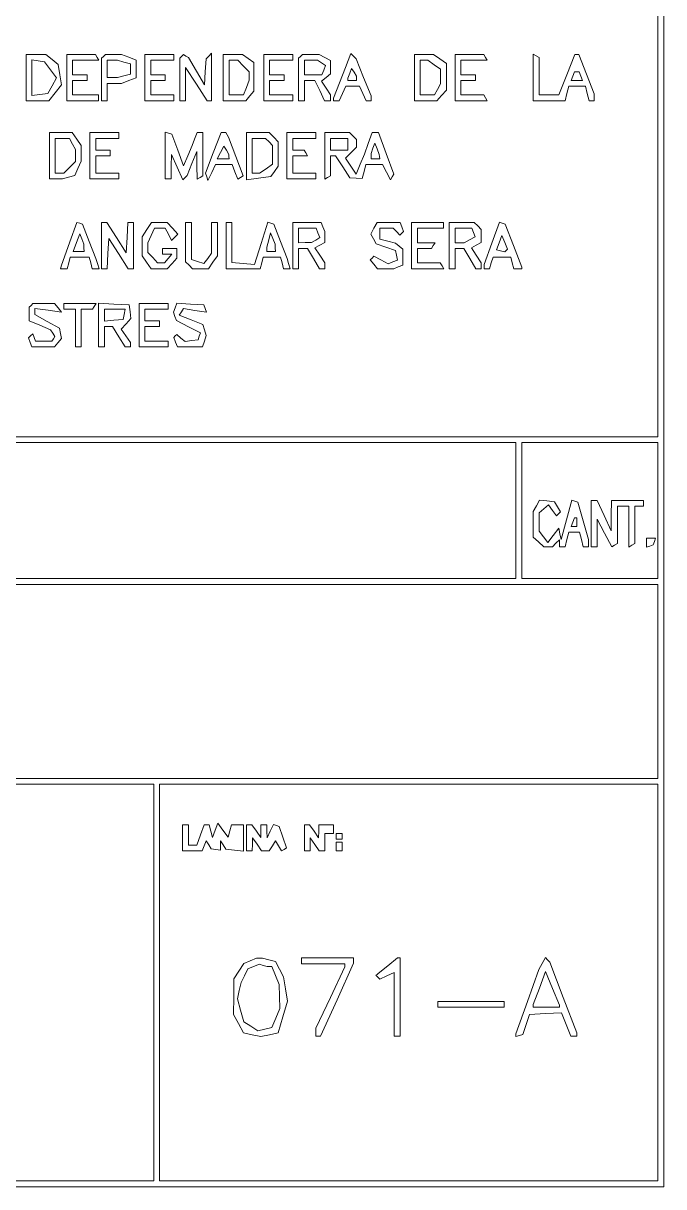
# Paper-space layout 'AN-16-DGE-071-A' of a CAD drawing. Header units: metres, sheet in millimetres. Extents: x 12 to 193, y 4 to 291.
# Drawn here: x 164.9 to 192.9, y 26 to 76.8 of the extents above; entities that cross this region are included whole.
import ezdxf

# ---------------------------------------------------------------- set-up
doc = ezdxf.new("R2010")
doc.units = ezdxf.units.M
doc.layers.add('DGE_CONTORNOS', color=7, linetype='Continuous', lineweight=0)
doc.layers.add('DGE_DATOS', color=7, linetype='Continuous', lineweight=0)

# ---------------------------------------------------------------- blocks, each defined once
blk = doc.blocks.new('LP_REF_DGE_MT_071_A')
at = {"layer": 'DGE_CONTORNOS'}
for points in [[(29.831, 147.949), (29.831, 26.027), (111.347, 26.027), (192.863, 26.027), (192.863, 147.949), (192.863, 269.87), (111.347, 269.87), (29.831, 269.87)], [(192.61, 164.201), (192.61, 58.784), (117.924, 58.784), (43.238, 58.784), (43.238, 164.201), (43.238, 269.617), (117.924, 269.617), (192.61, 269.617)], [(165.037, 74.467), (165.037, 73.455), (165.534, 73.455), (166.031, 73.455), (166.304, 73.803), (166.578, 74.151), (166.507, 74.594), (166.436, 75.036), (166.165, 75.258), (165.895, 75.479), (165.466, 75.479), (165.037, 75.479)], [(166.097, 74.809), (166.36, 74.456), (166.169, 74.114), (165.978, 73.772), (165.634, 73.732), (165.29, 73.692), (165.29, 74.468), (165.29, 75.244), (165.562, 75.203), (165.834, 75.163)], [(166.808, 74.467), (166.808, 73.455), (167.504, 73.455), (168.199, 73.455), (168.199, 73.582), (168.199, 73.708), (167.63, 73.708), (167.061, 73.708), (167.061, 74.024), (167.061, 74.341), (167.377, 74.341), (167.693, 74.341), (167.693, 74.467), (167.693, 74.594), (167.377, 74.594), (167.061, 74.594), (167.061, 74.91), (167.061, 75.226), (167.637, 75.226), (168.214, 75.226), (168.136, 75.352), (168.058, 75.479), (167.433, 75.479), (166.808, 75.479)], [(168.41, 75.395), (168.326, 75.31), (168.326, 74.383), (168.326, 73.455), (168.452, 73.455), (168.579, 73.455), (168.579, 73.835), (168.579, 74.214), (168.887, 74.214), (169.195, 74.214), (169.519, 74.338), (169.843, 74.461), (169.843, 74.847), (169.843, 75.232), (169.519, 75.356), (169.195, 75.479), (168.844, 75.479), (168.494, 75.479)], [(169.306, 75.146), (169.59, 75.07), (169.59, 74.847), (169.59, 74.623), (169.306, 74.547), (169.021, 74.471), (168.8, 74.469), (168.579, 74.467), (168.579, 74.847), (168.579, 75.226), (168.8, 75.224), (169.021, 75.223)], [(170.223, 74.467), (170.223, 73.455), (170.855, 73.455), (171.488, 73.455), (171.488, 73.582), (171.488, 73.708), (170.982, 73.708), (170.476, 73.708), (170.476, 74.024), (170.476, 74.341), (170.792, 74.341), (171.108, 74.341), (171.108, 74.467), (171.108, 74.594), (170.792, 74.594), (170.476, 74.594), (170.476, 74.91), (170.476, 75.226), (170.982, 75.226), (171.488, 75.226), (171.488, 75.352), (171.488, 75.479), (170.855, 75.479), (170.223, 75.479)], [(171.821, 75.391), (171.741, 75.31), (171.741, 74.383), (171.741, 73.455), (171.867, 73.455), (171.994, 73.455), (171.995, 74.183), (171.996, 74.91), (172.469, 74.184), (172.942, 73.459), (173.037, 73.457), (173.132, 73.455), (173.132, 74.492), (173.132, 75.53), (173.013, 75.409), (172.895, 75.289), (172.855, 74.72), (172.816, 74.151), (172.466, 74.745), (172.117, 75.339), (172.01, 75.406), (171.902, 75.472)], [(173.638, 74.467), (173.638, 73.455), (174.128, 73.455), (174.619, 73.455), (174.792, 73.665), (174.966, 73.874), (174.966, 74.497), (174.966, 75.12), (174.72, 75.299), (174.475, 75.479), (174.056, 75.479), (173.638, 75.479)], [(174.523, 74.973), (174.776, 74.72), (174.776, 74.539), (174.776, 74.357), (174.653, 74.033), (174.529, 73.708), (174.21, 73.708), (173.891, 73.708), (173.891, 74.467), (173.891, 75.226), (174.08, 75.226), (174.27, 75.226)], [(175.408, 74.467), (175.408, 73.455), (176.041, 73.455), (176.673, 73.455), (176.673, 73.582), (176.673, 73.708), (176.167, 73.708), (175.661, 73.708), (175.661, 74.024), (175.661, 74.341), (175.978, 74.341), (176.294, 74.341), (176.294, 74.467), (176.294, 74.594), (175.978, 74.594), (175.661, 74.594), (175.661, 74.91), (175.661, 75.226), (176.167, 75.226), (176.673, 75.226), (176.673, 75.352), (176.673, 75.479), (176.041, 75.479), (175.408, 75.479)], [(177.011, 75.395), (176.926, 75.31), (176.926, 74.383), (176.926, 73.455), (177.053, 73.455), (177.179, 73.455), (177.179, 73.898), (177.179, 74.341), (177.409, 74.341), (177.638, 74.341), (177.849, 73.898), (178.06, 73.455), (178.189, 73.455), (178.317, 73.455), (178.317, 73.586), (178.317, 73.717), (178.125, 74.011), (177.932, 74.305), (178.125, 74.465), (178.317, 74.625), (178.317, 74.921), (178.317, 75.217), (178.073, 75.348), (177.828, 75.479), (177.462, 75.479), (177.095, 75.479)], [(177.925, 75.11), (178.101, 74.999), (178.024, 74.796), (177.946, 74.594), (177.563, 74.594), (177.179, 74.594), (177.179, 74.91), (177.179, 75.226), (177.464, 75.224), (177.748, 75.222)], [(179.094, 75.215), (178.976, 74.91), (178.71, 74.241), (178.444, 73.572), (178.444, 73.514), (178.444, 73.455), (178.573, 73.455), (178.702, 73.455), (178.846, 73.772), (178.99, 74.088), (179.289, 74.088), (179.588, 74.088), (179.732, 73.772), (179.876, 73.455), (179.982, 73.455), (180.088, 73.455), (180.088, 73.56), (180.088, 73.665), (179.761, 74.477), (179.434, 75.289), (179.323, 75.405), (179.212, 75.52)], [(181.985, 74.467), (181.985, 73.455), (182.472, 73.455), (182.958, 73.455), (183.167, 73.687), (183.377, 73.918), (183.377, 74.502), (183.377, 75.085), (183.096, 75.282), (182.814, 75.479), (182.4, 75.479), (181.985, 75.479)], [(182.843, 75.029), (183.124, 74.832), (183.124, 74.515), (183.124, 74.198), (182.993, 73.953), (182.862, 73.708), (182.55, 73.708), (182.238, 73.708), (182.238, 74.467), (182.238, 75.226), (182.4, 75.226), (182.561, 75.226)], [(183.756, 74.467), (183.756, 73.455), (184.459, 73.455), (185.162, 73.455), (185.084, 73.582), (185.006, 73.708), (184.507, 73.708), (184.009, 73.708), (184.009, 74.024), (184.009, 74.341), (184.325, 74.341), (184.641, 74.341), (184.641, 74.467), (184.641, 74.594), (184.325, 74.594), (184.009, 74.594), (184.009, 74.91), (184.009, 75.226), (184.586, 75.226), (185.162, 75.226), (185.084, 75.352), (185.006, 75.479), (184.381, 75.479), (183.756, 75.479)], [(187.171, 74.475), (187.171, 73.455), (187.864, 73.455), (188.557, 73.455), (188.637, 73.772), (188.716, 74.088), (189.079, 74.088), (189.443, 74.088), (189.522, 73.772), (189.602, 73.455), (189.714, 73.455), (189.827, 73.455), (189.827, 73.61), (189.827, 73.765), (189.491, 74.622), (189.155, 75.479), (189.068, 75.479), (188.982, 75.479), (188.634, 74.594), (188.287, 73.708), (187.855, 73.708), (187.424, 73.708), (187.424, 74.523), (187.424, 75.338), (187.297, 75.416), (187.171, 75.494)], [(179.454, 74.436), (179.456, 74.341), (179.266, 74.341), (179.076, 74.341), (179.076, 74.394), (179.076, 74.446), (179.157, 74.657), (179.238, 74.868), (179.345, 74.699), (179.452, 74.53)], [(189.24, 74.53), (189.313, 74.341), (189.068, 74.341), (188.823, 74.341), (188.896, 74.53), (188.969, 74.72), (189.068, 74.72), (189.168, 74.72)], [(166.049, 71.052), (166.049, 70.041), (166.334, 70.042), (166.618, 70.044), (166.887, 70.116), (167.157, 70.188), (167.298, 70.5), (167.44, 70.811), (167.44, 71.157), (167.44, 71.502), (167.243, 71.783), (167.047, 72.064), (166.548, 72.064), (166.049, 72.064)], [(167.056, 71.567), (167.187, 71.322), (167.187, 71.061), (167.187, 70.799), (166.934, 70.546), (166.681, 70.293), (166.492, 70.293), (166.302, 70.293), (166.302, 71.052), (166.302, 71.811), (166.614, 71.811), (166.926, 71.811)], [(167.82, 71.052), (167.82, 70.041), (168.452, 70.041), (169.085, 70.041), (169.085, 70.167), (169.085, 70.293), (168.579, 70.293), (168.073, 70.293), (168.073, 70.673), (168.073, 71.052), (168.389, 71.052), (168.705, 71.052), (168.705, 71.179), (168.705, 71.305), (168.389, 71.305), (168.073, 71.305), (168.073, 71.558), (168.073, 71.811), (168.579, 71.811), (169.085, 71.811), (169.085, 71.938), (169.085, 72.064), (168.452, 72.064), (167.82, 72.064)], [(171.108, 71.063), (171.108, 70.041), (171.235, 70.041), (171.361, 70.041), (171.37, 70.578), (171.379, 71.116), (171.626, 70.56), (171.872, 70.004), (171.965, 70.096), (172.057, 70.188), (172.271, 70.715), (172.485, 71.242), (172.492, 70.634), (172.499, 70.026), (172.626, 70.104), (172.752, 70.182), (172.752, 71.123), (172.752, 72.064), (172.623, 72.064), (172.493, 72.064), (172.384, 71.78), (172.275, 71.495), (172.092, 71.052), (171.91, 70.61), (171.652, 71.3), (171.393, 71.99), (171.251, 72.038), (171.108, 72.085)], [(173.204, 71.18), (172.857, 70.295), (172.915, 70.136), (172.972, 69.977), (173.136, 70.325), (173.299, 70.673), (173.661, 70.673), (174.023, 70.673), (174.147, 70.349), (174.27, 70.025), (174.39, 70.099), (174.509, 70.173), (174.191, 71.019), (173.873, 71.864), (173.811, 71.964), (173.749, 72.064), (173.65, 72.064), (173.551, 72.064)], [(174.65, 71.036), (174.65, 70.007), (175.183, 70.079), (175.716, 70.15), (175.878, 70.373), (176.041, 70.595), (176.041, 71.131), (176.041, 71.667), (175.842, 71.865), (175.643, 72.064), (175.146, 72.064), (174.65, 72.064)], [(175.636, 71.659), (175.788, 71.508), (175.788, 71.097), (175.788, 70.687), (175.507, 70.49), (175.226, 70.293), (175.064, 70.293), (174.903, 70.293), (174.903, 71.052), (174.903, 71.811), (175.193, 71.811), (175.484, 71.811)], [(176.42, 71.052), (176.42, 70.041), (177.053, 70.041), (177.685, 70.041), (177.685, 70.167), (177.685, 70.293), (177.179, 70.293), (176.673, 70.293), (176.673, 70.673), (176.673, 71.052), (176.997, 71.052), (177.321, 71.052), (177.242, 71.179), (177.164, 71.305), (176.919, 71.305), (176.673, 71.305), (176.673, 71.558), (176.673, 71.811), (177.179, 71.811), (177.685, 71.811), (177.685, 71.938), (177.685, 72.064), (177.053, 72.064), (176.42, 72.064)], [(178.065, 71.045), (178.065, 70.026), (178.191, 70.104), (178.317, 70.182), (178.317, 70.617), (178.317, 71.052), (178.427, 71.052), (178.537, 71.052), (178.853, 70.575), (179.169, 70.097), (179.439, 70.077), (179.708, 70.056), (179.785, 70.365), (179.863, 70.673), (180.224, 70.673), (180.586, 70.673), (180.761, 70.339), (180.936, 70.004), (181.012, 70.127), (181.088, 70.25), (180.748, 71.157), (180.409, 72.064), (180.274, 72.064), (180.139, 72.064), (179.968, 71.591), (179.797, 71.117), (179.616, 70.686), (179.436, 70.254), (179.207, 70.604), (178.977, 70.953), (179.217, 71.193), (179.456, 71.432), (179.456, 71.596), (179.456, 71.761), (179.304, 71.912), (179.152, 72.064), (178.608, 72.064), (178.065, 72.064)], [(179.076, 71.558), (179.076, 71.305), (178.697, 71.305), (178.317, 71.305), (178.317, 71.558), (178.317, 71.811), (178.697, 71.811), (179.076, 71.811)], [(173.889, 71.021), (173.891, 70.926), (173.633, 70.926), (173.376, 70.926), (173.52, 71.196), (173.665, 71.466), (173.776, 71.291), (173.887, 71.116)], [(180.459, 71.021), (180.468, 70.926), (180.278, 70.926), (180.088, 70.926), (180.088, 71.042), (180.088, 71.158), (180.174, 71.381), (180.259, 71.603), (180.354, 71.359), (180.45, 71.116)], [(166.946, 67.29), (166.643, 66.436), (166.585, 66.278), (166.528, 66.12), (166.68, 66.12), (166.832, 66.12), (166.898, 66.373), (166.964, 66.626), (167.377, 66.626), (167.79, 66.626), (167.856, 66.373), (167.923, 66.12), (168.069, 66.12), (168.216, 66.12), (168.145, 66.345), (168.073, 66.57), (167.784, 67.316), (167.495, 68.062), (167.372, 68.103), (167.249, 68.144)], [(168.326, 67.132), (168.326, 66.12), (168.446, 66.12), (168.565, 66.12), (168.604, 66.783), (168.642, 67.446), (169.066, 66.783), (169.49, 66.12), (169.604, 66.12), (169.717, 66.12), (169.717, 67.132), (169.717, 68.143), (169.597, 68.143), (169.477, 68.143), (169.439, 67.481), (169.401, 66.818), (168.976, 67.481), (168.552, 68.143), (168.439, 68.143), (168.326, 68.143)], [(170.301, 67.832), (170.096, 67.52), (170.096, 67.101), (170.096, 66.682), (170.293, 66.401), (170.49, 66.12), (170.843, 66.12), (171.195, 66.12), (171.405, 66.351), (171.614, 66.582), (171.614, 66.794), (171.614, 67.005), (171.298, 67.005), (170.982, 67.005), (170.982, 66.879), (170.982, 66.752), (171.187, 66.752), (171.392, 66.752), (171.235, 66.563), (171.077, 66.373), (170.923, 66.373), (170.768, 66.373), (170.559, 66.604), (170.349, 66.835), (170.349, 67.041), (170.349, 67.246), (170.496, 67.568), (170.643, 67.89), (170.871, 67.89), (171.099, 67.89), (171.242, 67.624), (171.385, 67.357), (171.522, 67.494), (171.659, 67.632), (171.427, 67.887), (171.195, 68.143), (170.85, 68.143), (170.505, 68.143)], [(171.994, 67.283), (171.994, 66.423), (172.145, 66.272), (172.297, 66.12), (172.644, 66.12), (172.991, 66.12), (173.188, 66.401), (173.385, 66.682), (173.385, 67.413), (173.385, 68.143), (173.258, 68.143), (173.132, 68.143), (173.132, 67.472), (173.132, 66.801), (172.964, 66.571), (172.796, 66.342), (172.521, 66.429), (172.247, 66.516), (172.247, 67.33), (172.247, 68.143), (172.12, 68.143), (171.994, 68.143)], [(173.764, 67.132), (173.764, 66.12), (174.508, 66.12), (175.252, 66.12), (175.319, 66.373), (175.385, 66.626), (175.761, 66.626), (176.138, 66.626), (176.204, 66.373), (176.27, 66.12), (176.417, 66.12), (176.564, 66.12), (176.492, 66.345), (176.421, 66.57), (176.132, 67.316), (175.843, 68.062), (175.712, 68.105), (175.581, 68.149), (175.292, 67.227), (175.003, 66.305), (174.51, 66.352), (174.017, 66.399), (174.017, 67.271), (174.017, 68.143), (173.891, 68.143), (173.764, 68.143)], [(176.673, 67.132), (176.673, 66.12), (176.8, 66.12), (176.926, 66.12), (176.926, 66.563), (176.926, 67.005), (177.12, 67.005), (177.314, 67.005), (177.575, 66.563), (177.837, 66.12), (177.951, 66.12), (178.065, 66.12), (178.065, 66.251), (178.065, 66.382), (177.851, 66.707), (177.638, 67.032), (177.851, 67.151), (178.065, 67.271), (178.065, 67.507), (178.065, 67.743), (177.988, 67.943), (177.911, 68.143), (177.292, 68.143), (176.673, 68.143)], [(180.214, 67.889), (180.077, 67.634), (180.198, 67.419), (180.318, 67.204), (180.741, 67.062), (181.163, 66.92), (181.204, 66.709), (181.245, 66.499), (181.038, 66.419), (180.83, 66.339), (180.523, 66.504), (180.215, 66.668), (180.134, 66.587), (180.052, 66.505), (180.212, 66.313), (180.372, 66.12), (180.726, 66.12), (181.079, 66.12), (181.279, 66.197), (181.479, 66.273), (181.479, 66.624), (181.479, 66.974), (181.321, 67.106), (181.162, 67.238), (180.815, 67.325), (180.468, 67.412), (180.468, 67.651), (180.468, 67.89), (180.759, 67.89), (181.049, 67.89), (181.199, 67.741), (181.349, 67.591), (181.43, 67.672), (181.511, 67.753), (181.436, 67.948), (181.361, 68.143), (180.855, 68.143), (180.35, 68.143)], [(181.859, 67.132), (181.859, 66.12), (182.562, 66.12), (183.265, 66.12), (183.187, 66.246), (183.109, 66.373), (182.61, 66.373), (182.112, 66.373), (182.112, 66.689), (182.112, 67.005), (182.421, 67.005), (182.729, 67.005), (182.807, 67.132), (182.886, 67.258), (182.499, 67.258), (182.112, 67.258), (182.112, 67.574), (182.112, 67.89), (182.681, 67.89), (183.25, 67.89), (183.25, 68.017), (183.25, 68.143), (182.555, 68.143), (181.859, 68.143)], [(183.503, 67.132), (183.503, 66.12), (183.63, 66.12), (183.756, 66.12), (183.756, 66.563), (183.756, 67.005), (183.95, 67.005), (184.144, 67.005), (184.405, 66.563), (184.666, 66.12), (184.78, 66.12), (184.894, 66.12), (184.894, 66.251), (184.894, 66.382), (184.681, 66.707), (184.468, 67.032), (184.681, 67.151), (184.894, 67.271), (184.894, 67.555), (184.894, 67.84), (184.743, 67.992), (184.591, 68.143), (184.047, 68.143), (183.503, 68.143)], [(185.355, 67.231), (185.02, 66.31), (185.02, 66.215), (185.021, 66.12), (185.139, 66.12), (185.257, 66.12), (185.337, 66.373), (185.417, 66.626), (185.8, 66.626), (186.183, 66.626), (186.249, 66.373), (186.315, 66.12), (186.49, 66.12), (186.665, 66.12), (186.665, 66.154), (186.665, 66.187), (186.304, 67.128), (185.943, 68.068), (185.816, 68.11), (185.69, 68.152)], [(167.558, 67.037), (167.567, 66.879), (167.325, 66.879), (167.083, 66.879), (167.227, 67.261), (167.372, 67.644), (167.46, 67.419), (167.549, 67.195)], [(175.906, 67.037), (175.914, 66.879), (175.725, 66.879), (175.535, 66.879), (175.537, 66.974), (175.538, 67.068), (175.621, 67.378), (175.704, 67.687), (175.8, 67.441), (175.897, 67.195)], [(177.771, 67.688), (177.848, 67.486), (177.672, 67.374), (177.495, 67.262), (177.211, 67.26), (176.926, 67.258), (176.926, 67.574), (176.926, 67.89), (177.31, 67.89), (177.693, 67.89)], [(184.56, 67.703), (184.632, 67.515), (184.392, 67.387), (184.152, 67.258), (183.954, 67.258), (183.756, 67.258), (183.756, 67.574), (183.756, 67.89), (184.122, 67.89), (184.488, 67.89)], [(185.982, 66.912), (185.926, 66.856), (185.742, 66.899), (185.558, 66.942), (185.681, 67.258), (185.804, 67.574), (185.921, 67.271), (186.038, 66.968)], [(165.248, 64.518), (165.164, 64.434), (165.164, 64.14), (165.164, 63.847), (165.634, 63.65), (166.103, 63.454), (166.194, 63.307), (166.285, 63.16), (166.223, 63.059), (166.161, 62.958), (165.799, 62.958), (165.438, 62.958), (165.381, 63.116), (165.325, 63.274), (165.229, 63.185), (165.132, 63.095), (165.207, 62.9), (165.282, 62.705), (165.777, 62.705), (166.271, 62.705), (166.423, 62.889), (166.576, 63.072), (166.532, 63.298), (166.489, 63.524), (165.953, 63.819), (165.417, 64.115), (165.417, 64.249), (165.417, 64.384), (166.001, 64.303), (166.585, 64.223), (166.428, 64.413), (166.271, 64.602), (165.802, 64.602), (165.332, 64.602)], [(166.681, 64.476), (166.681, 64.349), (166.934, 64.349), (167.187, 64.349), (167.187, 63.527), (167.187, 62.705), (167.314, 62.705), (167.44, 62.705), (167.44, 63.527), (167.44, 64.349), (167.686, 64.349), (167.931, 64.349), (168.009, 64.476), (168.088, 64.602), (167.385, 64.602), (166.681, 64.602)], [(168.199, 63.66), (168.199, 62.705), (168.326, 62.705), (168.452, 62.705), (168.452, 63.148), (168.452, 63.59), (168.632, 63.59), (168.811, 63.59), (169.085, 63.148), (169.358, 62.705), (169.474, 62.705), (169.59, 62.705), (169.59, 62.803), (169.59, 62.902), (169.388, 63.191), (169.186, 63.479), (169.398, 63.714), (169.611, 63.949), (169.569, 64.244), (169.527, 64.539), (168.863, 64.577), (168.199, 64.615)], [(169.97, 63.654), (169.97, 62.705), (170.602, 62.705), (171.235, 62.705), (171.235, 62.832), (171.235, 62.958), (170.729, 62.958), (170.223, 62.958), (170.223, 63.274), (170.223, 63.59), (170.539, 63.59), (170.855, 63.59), (170.855, 63.717), (170.855, 63.843), (170.539, 63.843), (170.223, 63.843), (170.223, 64.096), (170.223, 64.349), (170.729, 64.349), (171.235, 64.349), (171.235, 64.476), (171.235, 64.602), (170.602, 64.602), (169.97, 64.602)], [(171.536, 64.419), (171.461, 64.223), (171.531, 64.039), (171.602, 63.855), (172.122, 63.589), (172.642, 63.324), (172.593, 63.173), (172.543, 63.021), (172.261, 62.98), (171.98, 62.939), (171.794, 63.093), (171.608, 63.247), (171.545, 63.184), (171.482, 63.121), (171.561, 62.913), (171.641, 62.705), (172.188, 62.705), (172.735, 62.705), (172.816, 62.958), (172.896, 63.211), (172.821, 63.446), (172.747, 63.681), (172.233, 63.883), (171.718, 64.085), (171.809, 64.231), (171.899, 64.376), (172.401, 64.296), (172.902, 64.216), (172.849, 64.377), (172.796, 64.539), (172.204, 64.578), (171.612, 64.616)], [(169.314, 64.128), (169.272, 63.907), (168.862, 63.867), (168.452, 63.827), (168.452, 64.088), (168.452, 64.349), (168.904, 64.349), (169.356, 64.349)], [(186.412, 55.559), (186.412, 52.587), (124.058, 52.587), (61.704, 52.587), (61.704, 55.559), (61.704, 58.531), (124.058, 58.531), (186.412, 58.531)], [(192.61, 55.559), (192.61, 52.587), (189.637, 52.587), (186.665, 52.587), (186.665, 55.559), (186.665, 58.531), (189.637, 58.531), (192.61, 58.531)], [(187.306, 55.765), (187.171, 55.513), (187.171, 54.955), (187.171, 54.397), (187.402, 54.188), (187.634, 53.978), (187.82, 53.978), (188.006, 53.978), (188.158, 54.13), (188.309, 54.282), (188.309, 54.13), (188.309, 53.978), (188.433, 53.978), (188.557, 53.978), (188.637, 54.294), (188.716, 54.611), (188.953, 54.611), (189.19, 54.611), (189.269, 54.294), (189.349, 53.978), (189.461, 53.978), (189.574, 53.978), (189.574, 54.136), (189.573, 54.294), (189.343, 55.109), (189.113, 55.924), (188.984, 55.967), (188.855, 56.01), (188.619, 55.152), (188.383, 54.294), (188.333, 54.539), (188.282, 54.783), (188.041, 54.476), (187.8, 54.168), (187.612, 54.414), (187.424, 54.659), (187.424, 55.062), (187.424, 55.465), (187.627, 55.634), (187.831, 55.803), (188.005, 55.564), (188.18, 55.325), (188.272, 55.416), (188.364, 55.508), (188.229, 55.723), (188.094, 55.939), (187.768, 55.978), (187.441, 56.017)], [(189.701, 54.99), (189.701, 53.978), (189.827, 53.978), (189.954, 53.978), (189.959, 54.579), (189.965, 55.18), (190.28, 54.575), (190.595, 53.969), (190.717, 54.044), (190.839, 54.12), (190.839, 54.934), (190.839, 55.749), (191.092, 55.749), (191.345, 55.749), (191.345, 54.856), (191.345, 53.963), (191.471, 54.042), (191.598, 54.12), (191.598, 54.934), (191.598, 55.749), (191.787, 55.749), (191.977, 55.749), (191.977, 55.875), (191.977, 56.002), (191.282, 56.002), (190.586, 56.002), (190.576, 55.338), (190.565, 54.674), (190.262, 55.338), (189.958, 56.002), (189.83, 56.002), (189.701, 56.002)], [(189.068, 55.053), (189.068, 54.864), (188.946, 54.864), (188.823, 54.864), (188.896, 55.053), (188.969, 55.243), (189.018, 55.243), (189.068, 55.243)], [(192.104, 54.157), (192.104, 53.957), (192.254, 54.007), (192.404, 54.057), (192.454, 54.208), (192.504, 54.358), (192.304, 54.358), (192.104, 54.358)], [(192.61, 48.097), (192.61, 43.86), (117.924, 43.86), (43.238, 43.86), (43.238, 48.097), (43.238, 52.334), (117.924, 52.334), (192.61, 52.334)], [(170.602, 34.944), (170.602, 26.28), (120.137, 26.28), (69.672, 26.28), (69.672, 34.944), (69.672, 43.607), (120.137, 43.607), (170.602, 43.607)], [(192.61, 34.944), (192.61, 26.28), (181.732, 26.28), (170.855, 26.28), (170.855, 34.944), (170.855, 43.607), (181.732, 43.607), (192.61, 43.607)], [(171.867, 41.268), (171.867, 40.699), (172.296, 40.699), (172.725, 40.699), (172.809, 40.916), (172.893, 41.134), (173.002, 40.957), (173.112, 40.78), (173.311, 40.75), (173.511, 40.721), (173.513, 40.931), (173.515, 41.141), (173.632, 40.957), (173.748, 40.773), (174.136, 40.729), (174.523, 40.684), (174.523, 41.261), (174.523, 41.837), (174.258, 41.837), (173.994, 41.837), (173.923, 41.568), (173.853, 41.299), (173.626, 41.599), (173.4, 41.899), (173.286, 41.593), (173.173, 41.286), (173.101, 41.562), (173.029, 41.837), (172.916, 41.837), (172.803, 41.837), (172.643, 41.394), (172.483, 40.951), (172.302, 40.951), (172.12, 40.951), (172.12, 41.394), (172.12, 41.837), (171.994, 41.837), (171.867, 41.837)], [(174.65, 41.268), (174.65, 40.699), (174.776, 40.699), (174.903, 40.699), (174.909, 40.983), (174.916, 41.268), (175.114, 40.983), (175.313, 40.699), (175.481, 40.699), (175.649, 40.699), (175.782, 40.92), (175.914, 41.141), (176.049, 40.917), (176.183, 40.693), (176.294, 40.762), (176.405, 40.831), (176.244, 41.295), (176.084, 41.759), (175.957, 41.802), (175.83, 41.844), (175.691, 41.556), (175.552, 41.268), (175.544, 41.552), (175.535, 41.837), (175.408, 41.837), (175.282, 41.837), (175.282, 41.556), (175.282, 41.275), (175.085, 41.556), (174.888, 41.837), (174.769, 41.837), (174.65, 41.837)], [(177.179, 41.268), (177.179, 40.699), (177.306, 40.699), (177.432, 40.699), (177.432, 40.98), (177.432, 41.261), (177.629, 40.98), (177.826, 40.699), (177.945, 40.699), (178.065, 40.699), (178.065, 41.078), (178.065, 41.457), (178.254, 41.457), (178.444, 41.457), (178.444, 41.647), (178.444, 41.837), (178.128, 41.837), (177.812, 41.837), (177.805, 41.552), (177.798, 41.268), (177.6, 41.552), (177.401, 41.837), (177.29, 41.837), (177.179, 41.837)], [(178.57, 41.331), (178.57, 41.204), (178.697, 41.204), (178.823, 41.204), (178.823, 41.331), (178.823, 41.457), (178.697, 41.457), (178.57, 41.457)], [(178.57, 40.888), (178.57, 40.699), (178.697, 40.699), (178.823, 40.699), (178.823, 40.888), (178.823, 41.078), (178.697, 41.078), (178.57, 41.078)], [(174.815, 35.891), (174.538, 35.78), (174.318, 35.444), (174.099, 35.109), (174.094, 34.331), (174.09, 33.553), (174.304, 33.152), (174.519, 32.752), (174.9, 32.668), (175.282, 32.584), (175.661, 32.667), (176.04, 32.75), (176.24, 33.441), (176.441, 34.131), (176.352, 34.664), (176.264, 35.197), (176.094, 35.529), (175.925, 35.86), (175.635, 35.938), (175.345, 36.016), (175.219, 36.009), (175.092, 36.003)], [(175.656, 35.64), (175.757, 35.64), (175.919, 35.249), (176.08, 34.859), (176.091, 34.333), (176.102, 33.806), (175.929, 33.393), (175.756, 32.98), (175.455, 32.905), (175.154, 32.829), (174.843, 33.033), (174.533, 33.236), (174.398, 33.737), (174.263, 34.239), (174.34, 34.591), (174.416, 34.944), (174.562, 35.243), (174.708, 35.543), (174.964, 35.647), (175.219, 35.75), (175.387, 35.695), (175.556, 35.64)], [(177.053, 35.892), (177.053, 35.766), (178.001, 35.766), (178.95, 35.766), (178.95, 35.697), (178.95, 35.628), (178.317, 34.287), (177.685, 32.946), (177.685, 32.775), (177.685, 32.604), (177.784, 32.604), (177.883, 32.604), (178.606, 34.195), (179.329, 35.787), (179.329, 35.903), (179.329, 36.019), (178.191, 36.019), (177.053, 36.019)], [(180.825, 35.678), (180.404, 35.336), (180.352, 35.298), (180.299, 35.26), (180.383, 35.176), (180.467, 35.093), (180.783, 35.237), (181.1, 35.381), (181.1, 33.993), (181.1, 32.604), (181.226, 32.604), (181.353, 32.604), (181.353, 34.312), (181.353, 36.019), (181.299, 36.019), (181.246, 36.019)], [(187.56, 35.783), (187.419, 35.521), (186.916, 34.115), (186.412, 32.71), (186.412, 32.646), (186.412, 32.583), (186.562, 32.633), (186.711, 32.683), (186.857, 33.118), (187.003, 33.553), (187.703, 33.59), (188.404, 33.628), (188.608, 33.116), (188.813, 32.604), (188.941, 32.604), (189.068, 32.604), (189.068, 32.674), (189.068, 32.744), (188.477, 34.287), (187.887, 35.829), (187.793, 35.938), (187.7, 36.046)], [(188.309, 33.911), (188.309, 33.869), (187.74, 33.869), (187.171, 33.869), (187.171, 33.927), (187.171, 33.986), (187.44, 34.706), (187.71, 35.426), (188.01, 34.689), (188.309, 33.952)], [(182.997, 33.995), (182.997, 33.869), (184.452, 33.869), (185.906, 33.869), (185.906, 33.995), (185.906, 34.122), (184.452, 34.122), (182.997, 34.122)]]:
    blk.add_lwpolyline(points, close=True, dxfattribs=at)

psp = doc.layouts.new('AN-16-DGE-071-A')

# ---------------------------------------------------------------- block references
at = {"layer": 'DGE_DATOS'}
psp.add_blockref('LP_REF_DGE_MT_071_A', (0, 0), dxfattribs=at)

doc.saveas('drawing.dxf')
